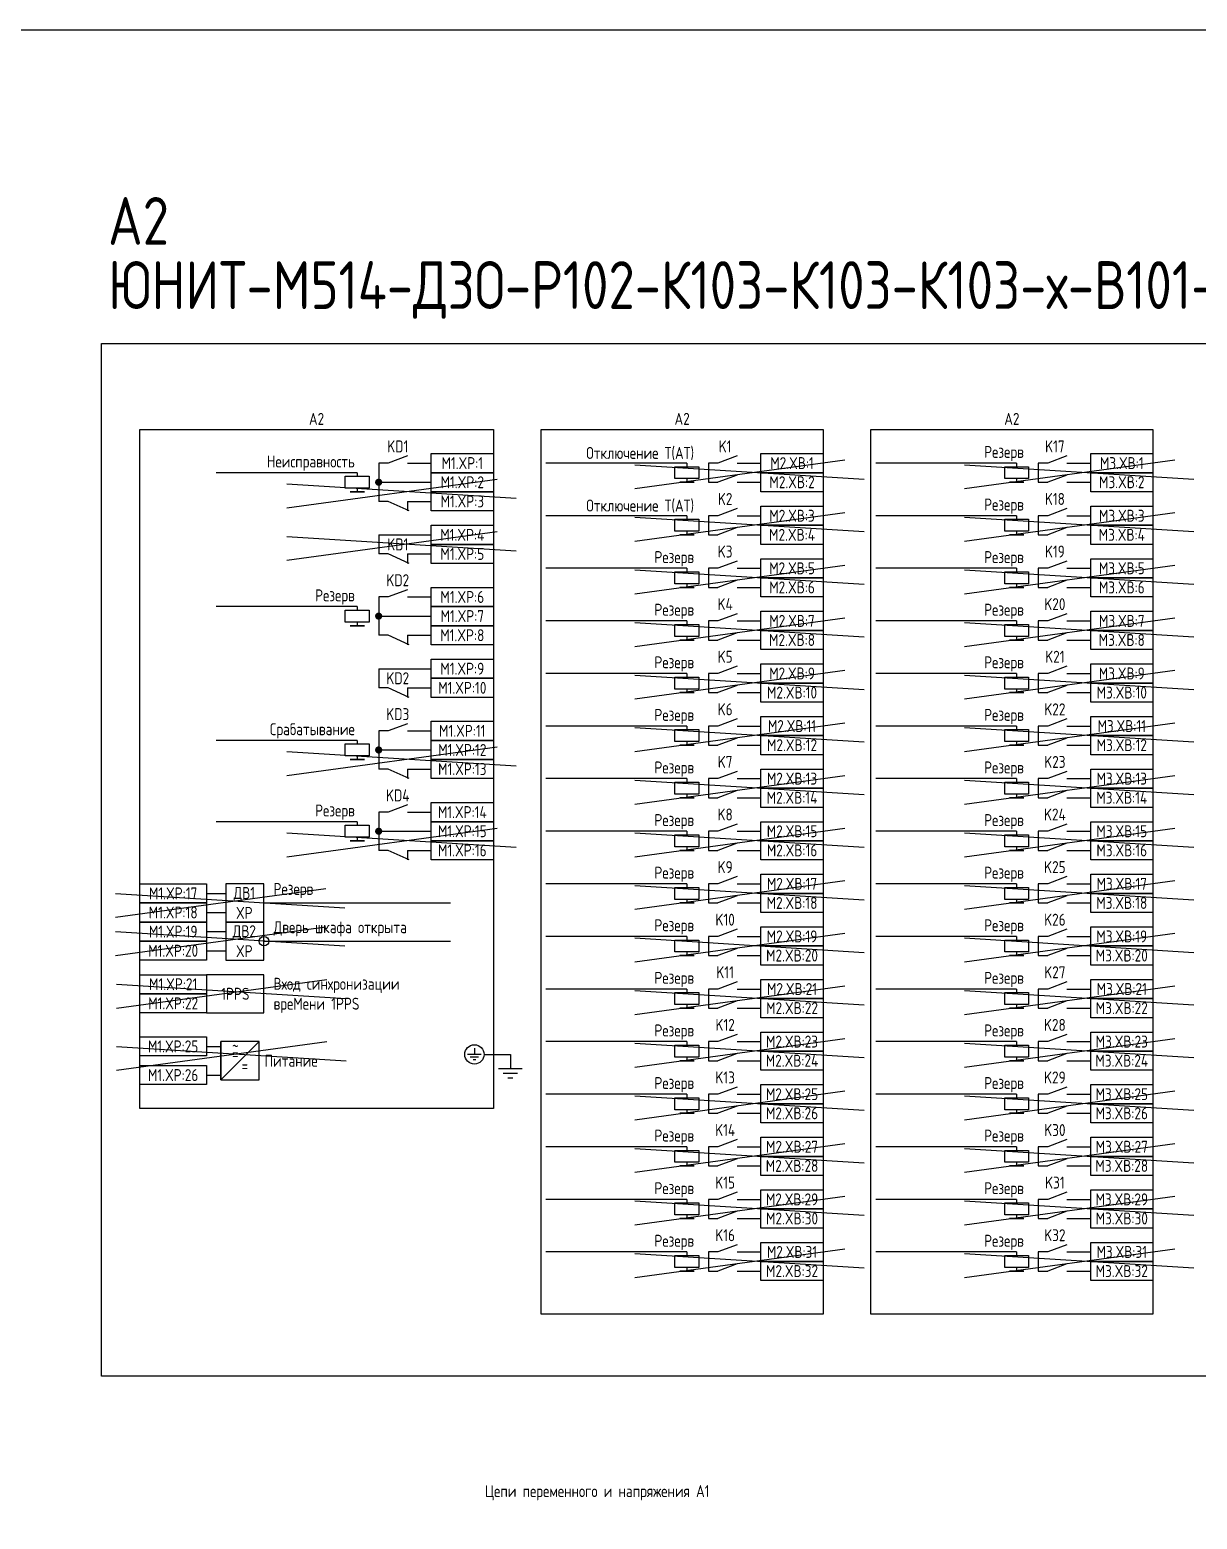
# Model space of a CAD drawing. Header units: millimetres. Extents: x -1533 to 5846, y -90 to 586.
# Drawn here: x 195 to 439.3, y 274.5 to 586 of the extents above; entities that cross this region are included whole.
import ezdxf

# ---------------------------------------------------------------- set-up
doc = ezdxf.new("R2010")
doc.units = ezdxf.units.MM
doc.styles.add('Gost_type_A', font='GOST_A.TTF')

# ---------------------------------------------------------------- blocks, each defined once
blk = doc.blocks.new('POINT')
at = {"const_width": 0.75}
blk.add_lwpolyline([(-0.375, 0, 1), (0.375, 0, 1)], format="xyb", close=True, dxfattribs=at)

msp = doc.modelspace()

# ---------------------------------------------------------------- linework, layer by layer
at = {"ltscale": 1.08}
for p, q in [((270.01, 495.36), (268.01, 495.36)), ((268.01, 495.36), (268.01, 487.36)), ((274.01, 495.36), (279.01, 495.36)), ((339.01, 495.36), (337.01, 495.36)), ((337.01, 495.36), (337.01, 491.36)), ((343.01, 495.36), (348.01, 495.36)), ((408.01, 495.36), (406.01, 495.36)), ((406.01, 495.36), (406.01, 491.36)), ((412.01, 495.36), (417.01, 495.36)), ((268.01, 491.36), (279.01, 491.36)), ((337.01, 491.36), (339.01, 491.36)), ((343.01, 491.36), (348.01, 491.36)), ((406.01, 491.36), (408.01, 491.36)), ((412.01, 491.36), (417.01, 491.36)), ((270.01, 487.36), (268.01, 487.36)), ((274.01, 487.36), (279.01, 487.36)), ((339.01, 484.36), (337.01, 484.36)), ((337.01, 484.36), (337.01, 480.36)), ((343.01, 484.36), (348.01, 484.36)), ((408.01, 484.36), (406.01, 484.36)), ((406.01, 484.36), (406.01, 480.36)), ((412.01, 484.36), (417.01, 484.36)), ((268.01, 480.36), (279.01, 480.36)), ((337.01, 480.36), (339.01, 480.36)), ((343.01, 480.36), (348.01, 480.36)), ((406.01, 480.36), (408.01, 480.36)), ((412.01, 480.36), (417.01, 480.36)), ((270.01, 476.36), (268.01, 476.36)), ((274.01, 476.36), (279.01, 476.36)), ((339.01, 473.36), (337.01, 473.36)), ((337.01, 473.36), (337.01, 469.36)), ((343.01, 473.36), (348.01, 473.36)), ((408.01, 473.36), (406.01, 473.36)), ((406.01, 473.36), (406.01, 469.36)), ((412.01, 473.36), (417.01, 473.36)), ((270.01, 467.36), (268.01, 467.36)), ((268.01, 467.36), (268.01, 459.36)), ((274.01, 467.36), (279.01, 467.36)), ((337.01, 469.36), (339.01, 469.36)), ((343.01, 469.36), (348.01, 469.36)), ((406.01, 469.36), (408.01, 469.36)), ((412.01, 469.36), (417.01, 469.36)), ((268.01, 463.36), (279.01, 463.36)), ((339.01, 462.36), (337.01, 462.36)), ((337.01, 462.36), (337.01, 458.36)), ((343.01, 462.36), (348.01, 462.36)), ((408.01, 462.36), (406.01, 462.36)), ((406.01, 462.36), (406.01, 458.36)), ((412.01, 462.36), (417.01, 462.36)), ((270.01, 459.36), (268.01, 459.36)), ((274.01, 459.36), (279.01, 459.36)), ((337.01, 458.36), (339.01, 458.36)), ((343.01, 458.36), (348.01, 458.36)), ((406.01, 458.36), (408.01, 458.36)), ((412.01, 458.36), (417.01, 458.36)), ((268.01, 452.36), (279.01, 452.36)), ((339.01, 451.36), (337.01, 451.36)), ((337.01, 451.36), (337.01, 447.36)), ((343.01, 451.36), (348.01, 451.36)), ((408.01, 451.36), (406.01, 451.36)), ((406.01, 451.36), (406.01, 447.36)), ((412.01, 451.36), (417.01, 451.36)), ((270.01, 448.36), (268.01, 448.36)), ((274.01, 448.36), (279.01, 448.36)), ((337.01, 447.36), (339.01, 447.36)), ((343.01, 447.36), (348.01, 447.36)), ((406.01, 447.36), (408.01, 447.36)), ((412.01, 447.36), (417.01, 447.36)), ((270.01, 439.36), (268.01, 439.36)), ((268.01, 439.36), (268.01, 431.36)), ((274.01, 439.36), (279.01, 439.36)), ((339.01, 440.36), (337.01, 440.36)), ((337.01, 440.36), (337.01, 436.36)), ((343.01, 440.36), (348.01, 440.36)), ((408.01, 440.36), (406.01, 440.36)), ((406.01, 440.36), (406.01, 436.36)), ((412.01, 440.36), (417.01, 440.36)), ((337.01, 436.36), (339.01, 436.36)), ((343.01, 436.36), (348.01, 436.36)), ((406.01, 436.36), (408.01, 436.36)), ((412.01, 436.36), (417.01, 436.36)), ((268.01, 435.36), (279.01, 435.36)), ((270.01, 431.36), (268.01, 431.36)), ((274.01, 431.36), (279.01, 431.36)), ((339.01, 429.36), (337.01, 429.36)), ((337.01, 429.36), (337.01, 425.36)), ((343.01, 429.36), (348.01, 429.36)), ((408.01, 429.36), (406.01, 429.36)), ((406.01, 429.36), (406.01, 425.36)), ((412.01, 429.36), (417.01, 429.36)), ((337.01, 425.36), (339.01, 425.36)), ((343.01, 425.36), (348.01, 425.36)), ((406.01, 425.36), (408.01, 425.36)), ((412.01, 425.36), (417.01, 425.36)), ((270.01, 422.36), (268.01, 422.36)), ((268.01, 422.36), (268.01, 414.36)), ((274.01, 422.36), (279.01, 422.36)), ((268.01, 418.36), (279.01, 418.36)), ((339.01, 418.36), (337.01, 418.36)), ((337.01, 418.36), (337.01, 414.36)), ((343.01, 418.36), (348.01, 418.36)), ((408.01, 418.36), (406.01, 418.36)), ((406.01, 418.36), (406.01, 414.36)), ((412.01, 418.36), (417.01, 418.36)), ((270.01, 414.36), (268.01, 414.36)), ((274.01, 414.36), (279.01, 414.36)), ((337.01, 414.36), (339.01, 414.36)), ((343.01, 414.36), (348.01, 414.36)), ((406.01, 414.36), (408.01, 414.36)), ((412.01, 414.36), (417.01, 414.36)), ((339.01, 407.36), (337.01, 407.36)), ((337.01, 407.36), (337.01, 403.36)), ((343.01, 407.36), (348.01, 407.36)), ((408.01, 407.36), (406.01, 407.36)), ((406.01, 407.36), (406.01, 403.36)), ((412.01, 407.36), (417.01, 407.36)), ((337.01, 403.36), (339.01, 403.36)), ((343.01, 403.36), (348.01, 403.36)), ((406.01, 403.36), (408.01, 403.36)), ((412.01, 403.36), (417.01, 403.36)), ((339.01, 396.36), (337.01, 396.36)), ((337.01, 396.36), (337.01, 392.36)), ((343.01, 396.36), (348.01, 396.36)), ((408.01, 396.36), (406.01, 396.36)), ((406.01, 396.36), (406.01, 392.36)), ((412.01, 396.36), (417.01, 396.36)), ((337.01, 392.36), (339.01, 392.36)), ((343.01, 392.36), (348.01, 392.36)), ((406.01, 392.36), (408.01, 392.36)), ((412.01, 392.36), (417.01, 392.36)), ((339.01, 385.36), (337.01, 385.36)), ((337.01, 385.36), (337.01, 381.36)), ((343.01, 385.36), (348.01, 385.36)), ((408.01, 385.36), (406.01, 385.36)), ((406.01, 385.36), (406.01, 381.36)), ((412.01, 385.36), (417.01, 385.36)), ((337.01, 381.36), (339.01, 381.36)), ((343.01, 381.36), (348.01, 381.36)), ((406.01, 381.36), (408.01, 381.36)), ((412.01, 381.36), (417.01, 381.36)), ((339.01, 374.36), (337.01, 374.36)), ((337.01, 374.36), (337.01, 370.36)), ((343.01, 374.36), (348.01, 374.36)), ((408.01, 374.36), (406.01, 374.36)), ((406.01, 374.36), (406.01, 370.36)), ((412.01, 374.36), (417.01, 374.36)), ((337.01, 370.36), (339.01, 370.36)), ((343.01, 370.36), (348.01, 370.36)), ((406.01, 370.36), (408.01, 370.36)), ((412.01, 370.36), (417.01, 370.36)), ((339.01, 363.36), (337.01, 363.36)), ((337.01, 363.36), (337.01, 359.36)), ((343.01, 363.36), (348.01, 363.36)), ((408.01, 363.36), (406.01, 363.36)), ((406.01, 363.36), (406.01, 359.36)), ((412.01, 363.36), (417.01, 363.36)), ((337.01, 359.36), (339.01, 359.36)), ((343.01, 359.36), (348.01, 359.36)), ((406.01, 359.36), (408.01, 359.36)), ((412.01, 359.36), (417.01, 359.36)), ((339.01, 352.36), (337.01, 352.36)), ((337.01, 352.36), (337.01, 348.36)), ((343.01, 352.36), (348.01, 352.36)), ((408.01, 352.36), (406.01, 352.36)), ((406.01, 352.36), (406.01, 348.36)), ((412.01, 352.36), (417.01, 352.36)), ((337.01, 348.36), (339.01, 348.36)), ((343.01, 348.36), (348.01, 348.36)), ((406.01, 348.36), (408.01, 348.36)), ((412.01, 348.36), (417.01, 348.36)), ((339.01, 341.36), (337.01, 341.36)), ((337.01, 341.36), (337.01, 337.36)), ((343.01, 341.36), (348.01, 341.36)), ((408.01, 341.36), (406.01, 341.36)), ((406.01, 341.36), (406.01, 337.36)), ((412.01, 341.36), (417.01, 341.36)), ((337.01, 337.36), (339.01, 337.36)), ((343.01, 337.36), (348.01, 337.36)), ((406.01, 337.36), (408.01, 337.36)), ((412.01, 337.36), (417.01, 337.36)), ((339.01, 330.36), (337.01, 330.36)), ((337.01, 330.36), (337.01, 326.36)), ((343.01, 330.36), (348.01, 330.36)), ((408.01, 330.36), (406.01, 330.36)), ((406.01, 330.36), (406.01, 326.36)), ((412.01, 330.36), (417.01, 330.36)), ((337.01, 326.36), (339.01, 326.36)), ((343.01, 326.36), (348.01, 326.36)), ((406.01, 326.36), (408.01, 326.36)), ((412.01, 326.36), (417.01, 326.36))]:
    msp.add_line(p, q, dxfattribs=at)
at = {"ltscale": 4.32}
for p, q in [((274.01, 496.86), (270.01, 495.36)), ((343.01, 496.86), (339.01, 495.36)), ((412.01, 496.86), (408.01, 495.36)), ((343.01, 492.86), (339.01, 491.36)), ((412.01, 492.86), (408.01, 491.36)), ((274.4, 485.36), (270.01, 487.36)), ((343.01, 485.86), (339.01, 484.36)), ((412.01, 485.86), (408.01, 484.36)), ((343.01, 481.86), (339.01, 480.36)), ((412.01, 481.86), (408.01, 480.36)), ((274.4, 474.36), (270.01, 476.36)), ((343.01, 474.86), (339.01, 473.36)), ((412.01, 474.86), (408.01, 473.36)), ((343.01, 470.86), (339.01, 469.36)), ((412.01, 470.86), (408.01, 469.36)), ((274.01, 468.86), (270.01, 467.36)), ((343.01, 463.86), (339.01, 462.36)), ((412.01, 463.86), (408.01, 462.36)), ((274.4, 457.36), (270.01, 459.36)), ((343.01, 459.86), (339.01, 458.36)), ((412.01, 459.86), (408.01, 458.36)), ((343.01, 452.86), (339.01, 451.36)), ((412.01, 452.86), (408.01, 451.36)), ((343.01, 448.86), (339.01, 447.36)), ((412.01, 448.86), (408.01, 447.36)), ((274.4, 446.36), (270.01, 448.36)), ((274.01, 440.86), (270.01, 439.36)), ((343.01, 441.86), (339.01, 440.36)), ((412.01, 441.86), (408.01, 440.36)), ((343.01, 437.86), (339.01, 436.36)), ((412.01, 437.86), (408.01, 436.36)), ((274.4, 429.36), (270.01, 431.36)), ((343.01, 430.86), (339.01, 429.36)), ((412.01, 430.86), (408.01, 429.36)), ((343.01, 426.86), (339.01, 425.36)), ((412.01, 426.86), (408.01, 425.36)), ((274.01, 423.86), (270.01, 422.36)), ((343.01, 419.86), (339.01, 418.36)), ((412.01, 419.86), (408.01, 418.36)), ((274.4, 412.36), (270.01, 414.36)), ((343.01, 415.86), (339.01, 414.36)), ((412.01, 415.86), (408.01, 414.36)), ((343.01, 408.86), (339.01, 407.36)), ((412.01, 408.86), (408.01, 407.36)), ((343.01, 404.86), (339.01, 403.36)), ((412.01, 404.86), (408.01, 403.36)), ((343.01, 397.86), (339.01, 396.36)), ((412.01, 397.86), (408.01, 396.36)), ((343.01, 393.86), (339.01, 392.36)), ((412.01, 393.86), (408.01, 392.36)), ((343.01, 386.86), (339.01, 385.36)), ((412.01, 386.86), (408.01, 385.36)), ((343.01, 382.86), (339.01, 381.36)), ((412.01, 382.86), (408.01, 381.36)), ((343.01, 375.86), (339.01, 374.36)), ((412.01, 375.86), (408.01, 374.36)), ((289.46, 371.68), (286.61, 371.68)), ((288.89, 371.11), (287.18, 371.11)), ((288.04, 372.96), (288.04, 371.68)), ((295.57, 371.68), (295.57, 368.68)), ((343.01, 371.86), (339.01, 370.36)), ((412.01, 371.86), (408.01, 370.36)), ((288.32, 370.54), (287.75, 370.54)), ((298.07, 368.68), (293.07, 368.68)), ((297.07, 367.68), (294.07, 367.68)), ((296.07, 366.68), (295.07, 366.68)), ((343.01, 364.86), (339.01, 363.36)), ((412.01, 364.86), (408.01, 363.36)), ((343.01, 360.86), (339.01, 359.36)), ((412.01, 360.86), (408.01, 359.36)), ((343.01, 353.86), (339.01, 352.36)), ((412.01, 353.86), (408.01, 352.36)), ((343.01, 349.86), (339.01, 348.36)), ((412.01, 349.86), (408.01, 348.36)), ((343.01, 342.86), (339.01, 341.36)), ((412.01, 342.86), (408.01, 341.36)), ((343.01, 338.86), (339.01, 337.36)), ((412.01, 338.86), (408.01, 337.36)), ((343.01, 331.86), (339.01, 330.36)), ((412.01, 331.86), (408.01, 330.36)), ((343.01, 327.86), (339.01, 326.36)), ((412.01, 327.86), (408.01, 326.36))]:
    msp.add_line(p, q, dxfattribs=at)
for p, q in [((332.51, 495.36), (303.01, 495.36)), ((332.51, 495.36), (332.51, 494.61)), ((401.51, 495.36), (372.01, 495.36)), ((401.51, 495.36), (401.51, 494.61)), ((263.51, 493.36), (234.01, 493.36)), ((263.51, 493.36), (263.51, 492.61)), ((263.51, 490.11), (263.51, 489.36)), ((332.51, 492.11), (332.51, 491.36)), ((401.51, 492.11), (401.51, 491.36)), ((274.01, 487.36), (274.01, 485.36)), ((332.51, 484.36), (303.01, 484.36)), ((332.51, 484.36), (332.51, 483.61)), ((401.51, 484.36), (372.01, 484.36)), ((401.51, 484.36), (401.51, 483.61)), ((268.01, 480.36), (268.01, 476.36)), ((332.51, 481.11), (332.51, 480.36)), ((401.51, 481.11), (401.51, 480.36)), ((274.01, 476.36), (274.01, 474.36)), ((332.51, 473.36), (303.01, 473.36)), ((332.51, 473.36), (332.51, 472.61)), ((401.51, 473.36), (372.01, 473.36)), ((401.51, 473.36), (401.51, 472.61)), ((332.51, 470.11), (332.51, 469.36)), ((401.51, 470.11), (401.51, 469.36)), ((263.51, 465.36), (234.01, 465.36)), ((263.51, 465.36), (263.51, 464.61)), ((263.51, 462.11), (263.51, 461.36)), ((332.51, 462.36), (303.01, 462.36)), ((332.51, 462.36), (332.51, 461.61)), ((401.51, 462.36), (372.01, 462.36)), ((401.51, 462.36), (401.51, 461.61)), ((274.01, 459.36), (274.01, 457.36)), ((332.51, 459.11), (332.51, 458.36)), ((401.51, 459.11), (401.51, 458.36)), ((268.01, 452.36), (268.01, 448.36)), ((332.51, 451.36), (303.01, 451.36)), ((332.51, 451.36), (332.51, 450.61)), ((401.51, 451.36), (372.01, 451.36)), ((401.51, 451.36), (401.51, 450.61)), ((274.01, 448.36), (274.01, 446.36)), ((332.51, 448.11), (332.51, 447.36)), ((401.51, 448.11), (401.51, 447.36)), ((332.51, 440.36), (303.01, 440.36)), ((332.51, 440.36), (332.51, 439.61)), ((401.51, 440.36), (372.01, 440.36)), ((401.51, 440.36), (401.51, 439.61)), ((263.51, 437.36), (234.01, 437.36)), ((263.51, 437.36), (263.51, 436.61)), ((332.51, 437.11), (332.51, 436.36)), ((401.51, 437.11), (401.51, 436.36)), ((263.51, 434.11), (263.51, 433.36)), ((274.01, 431.36), (274.01, 429.36)), ((332.51, 429.36), (303.01, 429.36)), ((332.51, 429.36), (332.51, 428.61)), ((401.51, 429.36), (372.01, 429.36)), ((401.51, 429.36), (401.51, 428.61)), ((332.51, 426.11), (332.51, 425.36)), ((401.51, 426.11), (401.51, 425.36)), ((263.51, 420.36), (234.01, 420.36)), ((263.51, 420.36), (263.51, 419.61)), ((332.51, 418.36), (303.01, 418.36)), ((332.51, 418.36), (332.51, 417.61)), ((401.51, 418.36), (372.01, 418.36)), ((401.51, 418.36), (401.51, 417.61)), ((263.51, 417.11), (263.51, 416.36)), ((274.01, 414.36), (274.01, 412.36)), ((332.51, 415.11), (332.51, 414.36)), ((401.51, 415.11), (401.51, 414.36)), ((232.01, 405.36), (236.01, 405.36)), ((332.51, 407.36), (303.01, 407.36)), ((332.51, 407.36), (332.51, 406.61)), ((401.51, 407.36), (372.01, 407.36)), ((401.51, 407.36), (401.51, 406.61)), ((244.01, 403.36), (283.01, 403.36)), ((332.51, 404.11), (332.51, 403.36)), ((401.51, 404.11), (401.51, 403.36)), ((232.01, 401.36), (236.01, 401.36)), ((232.01, 397.36), (236.01, 397.36)), ((332.51, 396.36), (303.01, 396.36)), ((332.51, 396.36), (332.51, 395.61)), ((401.51, 396.36), (372.01, 396.36)), ((401.51, 396.36), (401.51, 395.61)), ((232.01, 393.36), (236.01, 393.36)), ((244.01, 395.36), (283.01, 395.36)), ((332.51, 393.11), (332.51, 392.36)), ((401.51, 393.11), (401.51, 392.36)), ((332.51, 385.36), (303.01, 385.36)), ((332.51, 385.36), (332.51, 384.61)), ((401.51, 385.36), (372.01, 385.36)), ((401.51, 385.36), (401.51, 384.61)), ((332.51, 382.11), (332.51, 381.36)), ((401.51, 382.11), (401.51, 381.36)), ((235.01, 366.36), (235.01, 374.36)), ((235.01, 366.36), (243.01, 374.36)), ((332.51, 374.36), (303.01, 374.36)), ((332.51, 374.36), (332.51, 373.61)), ((401.51, 374.36), (372.01, 374.36)), ((401.51, 374.36), (401.51, 373.61)), ((290.06, 371.68), (295.57, 371.68)), ((332.51, 371.11), (332.51, 370.36)), ((401.51, 371.11), (401.51, 370.36)), ((332.51, 363.36), (303.01, 363.36)), ((332.51, 363.36), (332.51, 362.61)), ((401.51, 363.36), (372.01, 363.36)), ((401.51, 363.36), (401.51, 362.61)), ((332.51, 360.11), (332.51, 359.36)), ((401.51, 360.11), (401.51, 359.36)), ((332.51, 352.36), (303.01, 352.36)), ((332.51, 352.36), (332.51, 351.61)), ((401.51, 352.36), (372.01, 352.36)), ((401.51, 352.36), (401.51, 351.61)), ((332.51, 349.11), (332.51, 348.36)), ((401.51, 349.11), (401.51, 348.36)), ((332.51, 341.36), (303.01, 341.36)), ((332.51, 341.36), (332.51, 340.61)), ((401.51, 341.36), (372.01, 341.36)), ((401.51, 341.36), (401.51, 340.61)), ((332.51, 338.11), (332.51, 337.36)), ((401.51, 338.11), (401.51, 337.36)), ((332.51, 330.36), (303.01, 330.36)), ((332.51, 330.36), (332.51, 329.61)), ((401.51, 330.36), (372.01, 330.36)), ((401.51, 330.36), (401.51, 329.61)), ((332.51, 327.11), (332.51, 326.36)), ((401.51, 327.11), (401.51, 326.36))]:
    msp.add_line(p, q)
at = {"color": 6}
for p, q in [((321.58, 490.03), (365.58, 496.03)), ((321.58, 495.03), (369.58, 492.03)), ((248.81, 486.03), (292.81, 492.03)), ((248.81, 491.03), (296.81, 488.03)), ((321.58, 479.03), (365.58, 485.03)), ((321.58, 484.03), (369.58, 481.03)), ((248.81, 475.03), (292.81, 481.03)), ((248.81, 480.03), (296.81, 477.03)), ((248.81, 430.03), (292.81, 436.03)), ((248.81, 435.03), (296.81, 432.03)), ((248.81, 413.03), (292.81, 419.03)), ((248.81, 418.03), (296.81, 415.03)), ((213.18, 368.36), (257.18, 374.36)), ((213.18, 373.36), (261.18, 370.36))]:
    msp.add_line(p, q, dxfattribs=at)
at = {"color": 3}
for p, q in [((390.58, 490.03), (434.58, 496.03)), ((390.58, 495.03), (438.58, 492.03)), ((390.58, 479.03), (434.58, 485.03)), ((390.58, 484.03), (438.58, 481.03)), ((321.58, 468.03), (365.58, 474.03)), ((390.58, 468.03), (434.58, 474.03)), ((321.58, 473.03), (369.58, 470.03)), ((390.58, 473.03), (438.58, 470.03)), ((321.58, 457.03), (365.58, 463.03)), ((321.58, 462.03), (369.58, 459.03)), ((390.58, 457.03), (434.58, 463.03)), ((390.58, 462.03), (438.58, 459.03)), ((321.58, 446.03), (365.58, 452.03)), ((390.58, 446.03), (434.58, 452.03)), ((321.58, 451.03), (369.58, 448.03)), ((390.58, 451.03), (438.58, 448.03)), ((321.58, 435.03), (365.58, 441.03)), ((321.58, 440.03), (369.58, 437.03)), ((390.58, 435.03), (434.58, 441.03)), ((390.58, 440.03), (438.58, 437.03)), ((321.58, 424.03), (365.58, 430.03)), ((390.58, 424.03), (434.58, 430.03)), ((321.58, 429.03), (369.58, 426.03)), ((390.58, 429.03), (438.58, 426.03)), ((321.58, 413.03), (365.58, 419.03)), ((321.58, 418.03), (369.58, 415.03)), ((390.58, 413.03), (434.58, 419.03)), ((390.58, 418.03), (438.58, 415.03)), ((212.94, 400.36), (256.94, 406.36)), ((212.94, 405.36), (260.94, 402.36)), ((321.58, 402.03), (365.58, 408.03)), ((321.58, 407.03), (369.58, 404.03)), ((390.58, 402.03), (434.58, 408.03)), ((390.58, 407.03), (438.58, 404.03)), ((212.94, 392.36), (256.94, 398.36)), ((212.94, 397.36), (260.94, 394.36)), ((321.58, 391.03), (365.58, 397.03)), ((321.58, 396.03), (369.58, 393.03)), ((390.58, 391.03), (434.58, 397.03)), ((390.58, 396.03), (438.58, 393.03)), ((213.18, 381.36), (257.18, 387.36)), ((213.18, 386.36), (261.18, 383.36)), ((321.58, 380.03), (365.58, 386.03)), ((321.58, 385.03), (369.58, 382.03)), ((390.58, 380.03), (434.58, 386.03)), ((390.58, 385.03), (438.58, 382.03)), ((321.58, 369.03), (365.58, 375.03)), ((321.58, 374.03), (369.58, 371.03)), ((390.58, 369.03), (434.58, 375.03)), ((390.58, 374.03), (438.58, 371.03)), ((321.58, 358.03), (365.58, 364.03)), ((321.58, 363.03), (369.58, 360.03)), ((390.58, 358.03), (434.58, 364.03)), ((390.58, 363.03), (438.58, 360.03)), ((321.58, 347.03), (365.58, 353.03)), ((390.58, 347.03), (434.58, 353.03)), ((321.58, 352.03), (369.58, 349.03)), ((390.58, 352.03), (438.58, 349.03)), ((321.58, 336.03), (365.58, 342.03)), ((321.58, 341.03), (369.58, 338.03)), ((390.58, 336.03), (434.58, 342.03)), ((390.58, 341.03), (438.58, 338.03)), ((321.58, 325.03), (365.58, 331.03)), ((390.58, 325.03), (434.58, 331.03)), ((321.58, 330.03), (369.58, 327.03)), ((390.58, 330.03), (438.58, 327.03))]:
    msp.add_line(p, q, dxfattribs=at)
at = {"ltscale": 4}
for p, q in [((232.01, 373.36), (235.01, 373.36)), ((232.01, 367.36), (235.01, 367.36))]:
    msp.add_line(p, q, dxfattribs=at)
for points in [[(-1533, 586), (5845.64, 586), (5845.64, -90), (-1533, -90)], [(210, 520.36), (980.33, 520.36), (980.33, 304.36), (210, 304.36)], [(218.01, 502.36), (292.01, 502.36), (292.01, 360.36), (218.01, 360.36)], [(302.01, 502.36), (361.01, 502.36), (361.01, 317.36), (302.01, 317.36)], [(371.01, 502.36), (430.01, 502.36), (430.01, 317.36), (371.01, 317.36)], [(279.01, 497.36), (292.01, 497.36), (292.01, 493.36), (279.01, 493.36)], [(348.01, 497.36), (361.01, 497.36), (361.01, 493.36), (348.01, 493.36)], [(417.01, 497.36), (430.01, 497.36), (430.01, 493.36), (417.01, 493.36)], [(266.01, 492.61), (266.01, 490.11), (261.01, 490.11), (261.01, 492.61)], [(279.01, 493.36), (292.01, 493.36), (292.01, 489.36), (279.01, 489.36)], [(335.01, 494.61), (335.01, 492.11), (330.01, 492.11), (330.01, 494.61)], [(348.01, 493.36), (361.01, 493.36), (361.01, 489.36), (348.01, 489.36)], [(404.01, 494.61), (404.01, 492.11), (399.01, 492.11), (399.01, 494.61)], [(417.01, 493.36), (430.01, 493.36), (430.01, 489.36), (417.01, 489.36)], [(265.01, 489.36), (262.01, 489.36)], [(279.01, 489.36), (292.01, 489.36), (292.01, 485.36), (279.01, 485.36)], [(334.01, 491.36), (331.01, 491.36)], [(403.01, 491.36), (400.01, 491.36)], [(348.01, 486.36), (361.01, 486.36), (361.01, 482.36), (348.01, 482.36)], [(417.01, 486.36), (430.01, 486.36), (430.01, 482.36), (417.01, 482.36)], [(335.01, 483.61), (335.01, 481.11), (330.01, 481.11), (330.01, 483.61)], [(404.01, 483.61), (404.01, 481.11), (399.01, 481.11), (399.01, 483.61)], [(279.01, 482.36), (292.01, 482.36), (292.01, 478.36), (279.01, 478.36)], [(334.01, 480.36), (331.01, 480.36)], [(348.01, 482.36), (361.01, 482.36), (361.01, 478.36), (348.01, 478.36)], [(403.01, 480.36), (400.01, 480.36)], [(417.01, 482.36), (430.01, 482.36), (430.01, 478.36), (417.01, 478.36)], [(279.01, 478.36), (292.01, 478.36), (292.01, 474.36), (279.01, 474.36)], [(348.01, 475.36), (361.01, 475.36), (361.01, 471.36), (348.01, 471.36)], [(417.01, 475.36), (430.01, 475.36), (430.01, 471.36), (417.01, 471.36)], [(335.01, 472.61), (335.01, 470.11), (330.01, 470.11), (330.01, 472.61)], [(348.01, 471.36), (361.01, 471.36), (361.01, 467.36), (348.01, 467.36)], [(404.01, 472.61), (404.01, 470.11), (399.01, 470.11), (399.01, 472.61)], [(417.01, 471.36), (430.01, 471.36), (430.01, 467.36), (417.01, 467.36)], [(279.01, 469.36), (292.01, 469.36), (292.01, 465.36), (279.01, 465.36)], [(334.01, 469.36), (331.01, 469.36)], [(403.01, 469.36), (400.01, 469.36)], [(266.01, 464.61), (266.01, 462.11), (261.01, 462.11), (261.01, 464.61)], [(279.01, 465.36), (292.01, 465.36), (292.01, 461.36), (279.01, 461.36)], [(348.01, 464.36), (361.01, 464.36), (361.01, 460.36), (348.01, 460.36)], [(417.01, 464.36), (430.01, 464.36), (430.01, 460.36), (417.01, 460.36)], [(265.01, 461.36), (262.01, 461.36)], [(279.01, 461.36), (292.01, 461.36), (292.01, 457.36), (279.01, 457.36)], [(335.01, 461.61), (335.01, 459.11), (330.01, 459.11), (330.01, 461.61)], [(404.01, 461.61), (404.01, 459.11), (399.01, 459.11), (399.01, 461.61)], [(334.01, 458.36), (331.01, 458.36)], [(348.01, 460.36), (361.01, 460.36), (361.01, 456.36), (348.01, 456.36)], [(403.01, 458.36), (400.01, 458.36)], [(417.01, 460.36), (430.01, 460.36), (430.01, 456.36), (417.01, 456.36)], [(279.01, 454.36), (292.01, 454.36), (292.01, 450.36), (279.01, 450.36)], [(348.01, 453.36), (361.01, 453.36), (361.01, 449.36), (348.01, 449.36)], [(417.01, 453.36), (430.01, 453.36), (430.01, 449.36), (417.01, 449.36)], [(279.01, 450.36), (292.01, 450.36), (292.01, 446.36), (279.01, 446.36)], [(335.01, 450.61), (335.01, 448.11), (330.01, 448.11), (330.01, 450.61)], [(348.01, 449.36), (361.01, 449.36), (361.01, 445.36), (348.01, 445.36)], [(404.01, 450.61), (404.01, 448.11), (399.01, 448.11), (399.01, 450.61)], [(417.01, 449.36), (430.01, 449.36), (430.01, 445.36), (417.01, 445.36)], [(334.01, 447.36), (331.01, 447.36)], [(403.01, 447.36), (400.01, 447.36)], [(279.01, 441.36), (292.01, 441.36), (292.01, 437.36), (279.01, 437.36)], [(335.01, 439.61), (335.01, 437.11), (330.01, 437.11), (330.01, 439.61)], [(348.01, 442.36), (361.01, 442.36), (361.01, 438.36), (348.01, 438.36)], [(404.01, 439.61), (404.01, 437.11), (399.01, 437.11), (399.01, 439.61)], [(417.01, 442.36), (430.01, 442.36), (430.01, 438.36), (417.01, 438.36)], [(266.01, 436.61), (266.01, 434.11), (261.01, 434.11), (261.01, 436.61)], [(279.01, 437.36), (292.01, 437.36), (292.01, 433.36), (279.01, 433.36)], [(334.01, 436.36), (331.01, 436.36)], [(348.01, 438.36), (361.01, 438.36), (361.01, 434.36), (348.01, 434.36)], [(403.01, 436.36), (400.01, 436.36)], [(417.01, 438.36), (430.01, 438.36), (430.01, 434.36), (417.01, 434.36)], [(265.01, 433.36), (262.01, 433.36)], [(279.01, 433.36), (292.01, 433.36), (292.01, 429.36), (279.01, 429.36)], [(348.01, 431.36), (361.01, 431.36), (361.01, 427.36), (348.01, 427.36)], [(417.01, 431.36), (430.01, 431.36), (430.01, 427.36), (417.01, 427.36)], [(335.01, 428.61), (335.01, 426.11), (330.01, 426.11), (330.01, 428.61)], [(348.01, 427.36), (361.01, 427.36), (361.01, 423.36), (348.01, 423.36)], [(404.01, 428.61), (404.01, 426.11), (399.01, 426.11), (399.01, 428.61)], [(417.01, 427.36), (430.01, 427.36), (430.01, 423.36), (417.01, 423.36)], [(279.01, 424.36), (292.01, 424.36), (292.01, 420.36), (279.01, 420.36)], [(334.01, 425.36), (331.01, 425.36)], [(403.01, 425.36), (400.01, 425.36)], [(266.01, 419.61), (266.01, 417.11), (261.01, 417.11), (261.01, 419.61)], [(279.01, 420.36), (292.01, 420.36), (292.01, 416.36), (279.01, 416.36)], [(335.01, 417.61), (335.01, 415.11), (330.01, 415.11), (330.01, 417.61)], [(348.01, 420.36), (361.01, 420.36), (361.01, 416.36), (348.01, 416.36)], [(404.01, 417.61), (404.01, 415.11), (399.01, 415.11), (399.01, 417.61)], [(417.01, 420.36), (430.01, 420.36), (430.01, 416.36), (417.01, 416.36)], [(265.01, 416.36), (262.01, 416.36)], [(279.01, 416.36), (292.01, 416.36), (292.01, 412.36), (279.01, 412.36)], [(334.01, 414.36), (331.01, 414.36)], [(348.01, 416.36), (361.01, 416.36), (361.01, 412.36), (348.01, 412.36)], [(403.01, 414.36), (400.01, 414.36)], [(417.01, 416.36), (430.01, 416.36), (430.01, 412.36), (417.01, 412.36)], [(348.01, 409.36), (361.01, 409.36), (361.01, 405.36), (348.01, 405.36)], [(417.01, 409.36), (430.01, 409.36), (430.01, 405.36), (417.01, 405.36)], [(218.01, 407.36), (232.01, 407.36), (232.01, 403.36), (218.01, 403.36)], [(335.01, 406.61), (335.01, 404.11), (330.01, 404.11), (330.01, 406.61)], [(348.01, 405.36), (361.01, 405.36), (361.01, 401.36), (348.01, 401.36)], [(404.01, 406.61), (404.01, 404.11), (399.01, 404.11), (399.01, 406.61)], [(417.01, 405.36), (430.01, 405.36), (430.01, 401.36), (417.01, 401.36)], [(218.01, 403.36), (232.01, 403.36), (232.01, 399.36), (218.01, 399.36)], [(334.01, 403.36), (331.01, 403.36)], [(403.01, 403.36), (400.01, 403.36)], [(218.01, 399.36), (232.01, 399.36), (232.01, 395.36), (218.01, 395.36)], [(348.01, 398.36), (361.01, 398.36), (361.01, 394.36), (348.01, 394.36)], [(417.01, 398.36), (430.01, 398.36), (430.01, 394.36), (417.01, 394.36)], [(218.01, 395.36), (232.01, 395.36), (232.01, 391.36), (218.01, 391.36)], [(335.01, 395.61), (335.01, 393.11), (330.01, 393.11), (330.01, 395.61)], [(348.01, 394.36), (361.01, 394.36), (361.01, 390.36), (348.01, 390.36)], [(404.01, 395.61), (404.01, 393.11), (399.01, 393.11), (399.01, 395.61)], [(417.01, 394.36), (430.01, 394.36), (430.01, 390.36), (417.01, 390.36)], [(334.01, 392.36), (331.01, 392.36)], [(403.01, 392.36), (400.01, 392.36)], [(218.01, 388.36), (232.01, 388.36), (232.01, 384.36), (218.01, 384.36)], [(348.01, 387.36), (361.01, 387.36), (361.01, 383.36), (348.01, 383.36)], [(417.01, 387.36), (430.01, 387.36), (430.01, 383.36), (417.01, 383.36)], [(218.01, 384.36), (232.01, 384.36), (232.01, 380.36), (218.01, 380.36)], [(335.01, 384.61), (335.01, 382.11), (330.01, 382.11), (330.01, 384.61)], [(348.01, 383.36), (361.01, 383.36), (361.01, 379.36), (348.01, 379.36)], [(404.01, 384.61), (404.01, 382.11), (399.01, 382.11), (399.01, 384.61)], [(417.01, 383.36), (430.01, 383.36), (430.01, 379.36), (417.01, 379.36)], [(334.01, 381.36), (331.01, 381.36)], [(403.01, 381.36), (400.01, 381.36)], [(218.01, 375.36), (232.01, 375.36), (232.01, 371.36), (218.01, 371.36)], [(348.01, 376.36), (361.01, 376.36), (361.01, 372.36), (348.01, 372.36)], [(417.01, 376.36), (430.01, 376.36), (430.01, 372.36), (417.01, 372.36)], [(335.01, 373.61), (335.01, 371.11), (330.01, 371.11), (330.01, 373.61)], [(348.01, 372.36), (361.01, 372.36), (361.01, 368.36), (348.01, 368.36)], [(404.01, 373.61), (404.01, 371.11), (399.01, 371.11), (399.01, 373.61)], [(417.01, 372.36), (430.01, 372.36), (430.01, 368.36), (417.01, 368.36)], [(218.01, 369.36), (232.01, 369.36), (232.01, 365.36), (218.01, 365.36)], [(334.01, 370.36), (331.01, 370.36)], [(403.01, 370.36), (400.01, 370.36)], [(348.01, 365.36), (361.01, 365.36), (361.01, 361.36), (348.01, 361.36)], [(417.01, 365.36), (430.01, 365.36), (430.01, 361.36), (417.01, 361.36)], [(335.01, 362.61), (335.01, 360.11), (330.01, 360.11), (330.01, 362.61)], [(404.01, 362.61), (404.01, 360.11), (399.01, 360.11), (399.01, 362.61)], [(334.01, 359.36), (331.01, 359.36)], [(348.01, 361.36), (361.01, 361.36), (361.01, 357.36), (348.01, 357.36)], [(403.01, 359.36), (400.01, 359.36)], [(417.01, 361.36), (430.01, 361.36), (430.01, 357.36), (417.01, 357.36)], [(348.01, 354.36), (361.01, 354.36), (361.01, 350.36), (348.01, 350.36)], [(417.01, 354.36), (430.01, 354.36), (430.01, 350.36), (417.01, 350.36)], [(335.01, 351.61), (335.01, 349.11), (330.01, 349.11), (330.01, 351.61)], [(348.01, 350.36), (361.01, 350.36), (361.01, 346.36), (348.01, 346.36)], [(404.01, 351.61), (404.01, 349.11), (399.01, 349.11), (399.01, 351.61)], [(417.01, 350.36), (430.01, 350.36), (430.01, 346.36), (417.01, 346.36)], [(334.01, 348.36), (331.01, 348.36)], [(403.01, 348.36), (400.01, 348.36)], [(348.01, 343.36), (361.01, 343.36), (361.01, 339.36), (348.01, 339.36)], [(417.01, 343.36), (430.01, 343.36), (430.01, 339.36), (417.01, 339.36)], [(335.01, 340.61), (335.01, 338.11), (330.01, 338.11), (330.01, 340.61)], [(404.01, 340.61), (404.01, 338.11), (399.01, 338.11), (399.01, 340.61)], [(334.01, 337.36), (331.01, 337.36)], [(348.01, 339.36), (361.01, 339.36), (361.01, 335.36), (348.01, 335.36)], [(403.01, 337.36), (400.01, 337.36)], [(417.01, 339.36), (430.01, 339.36), (430.01, 335.36), (417.01, 335.36)], [(348.01, 332.36), (361.01, 332.36), (361.01, 328.36), (348.01, 328.36)], [(417.01, 332.36), (430.01, 332.36), (430.01, 328.36), (417.01, 328.36)], [(335.01, 329.61), (335.01, 327.11), (330.01, 327.11), (330.01, 329.61)], [(348.01, 328.36), (361.01, 328.36), (361.01, 324.36), (348.01, 324.36)], [(404.01, 329.61), (404.01, 327.11), (399.01, 327.11), (399.01, 329.61)], [(417.01, 328.36), (430.01, 328.36), (430.01, 324.36), (417.01, 324.36)], [(334.01, 326.36), (331.01, 326.36)], [(403.01, 326.36), (400.01, 326.36)]]:
    msp.add_lwpolyline(points, close=True)
for points in [[(236.01, 399.36), (244.01, 399.36), (244.01, 407.36), (236.01, 407.36)], [(236.01, 391.36), (244.01, 391.36), (244.01, 399.36), (236.01, 399.36)], [(232.01, 380.36), (244.01, 380.36), (244.01, 388.36), (232.01, 388.36)], [(235.01, 366.36), (243.01, 366.36), (243.01, 374.36), (235.01, 374.36)]]:
    msp.add_lwpolyline(points, close=True, dxfattribs=at)
for centre, radius in [((244.01, 395.36), 1), ((288.04, 371.68), 2.02)]:
    msp.add_circle(centre, radius)

# ---------------------------------------------------------------- block references
for p in [(268.01, 491.36), (268.01, 463.36), (268.01, 435.36), (268.01, 418.36)]:
    msp.add_blockref('POINT', p)

# ---------------------------------------------------------------- texts
at = {"style": 'Gost_type_A'}
for s, insert, char_height, width, attachment_point, line_spacing_factor in [('\\pxql;A2', (411.88, 541), 10, 401, 8, 0.9), ('\\pxql;ЮНИТ-М514-ДЗО-Р102-К103-К103-К103-х-В101-В101-М1С4.0С00-С01.03', (411.88, 525.54), 10, 401, 8, 0.9), ('A2', (255.01, 503.36), 2.5, 74.0002, 8, 0.9), ('A2', (331.51, 503.36), 2.5, 59, 8, 0.9), ('A2', (400.51, 503.36), 2.5, 59, 8, 0.9), ('Неисправность', (263.01, 495.36), 2.5, 37, 6, 0.8), ('Резерв', (263.01, 467.36), 2.5, 37, 6, 0.8), ('Срабатывание', (263.01, 439.36), 2.5, 37, 6, 0.8), ('Резерв', (263.01, 422.36), 2.5, 37, 6, 0.8), ('Цепи переменного и напряжения А1', (313.75, 280), 2.5, 197.5, 5, 0.9)]:
    msp.add_mtext(s, dxfattribs=dict(at, insert=insert, char_height=char_height, width=width, attachment_point=attachment_point, line_spacing_factor=line_spacing_factor))
at = {"char_height": 2.5, "style": 'Gost_type_A'}
for s, insert, width, attachment_point in [('KD1', (272.01, 498.86), 8, 5), ('Отключение Т(АТ)', (334.01, 497.36), 31.0015, 6), ('K1', (340.51, 498.86), 5, 5), ('Резерв', (403.01, 497.36), 31.0015, 6), ('K17', (409.51, 498.86), 5, 5), ('M1.XP:1', (285.51, 495.36), 13, 5), ('M2.XВ:1', (354.51, 495.36), 13, 5), ('M3.XВ:1', (423.51, 495.36), 13, 5), ('M1.XP:2', (285.51, 491.36), 13, 5), ('M2.XВ:2', (354.51, 491.36), 13, 5), ('M3.XВ:2', (423.51, 491.36), 13, 5), ('M1.XP:3', (285.51, 487.36), 13, 5), ('Отключение Т(АТ)', (334.01, 486.36), 31.0015, 6), ('K2', (340.51, 487.86), 5, 5), ('Резерв', (403.01, 486.36), 31.0015, 6), ('K18', (409.51, 487.86), 5, 5), ('M2.XВ:3', (354.51, 484.36), 13, 5), ('M3.XВ:3', (423.51, 484.36), 13, 5), ('M1.XP:4', (285.51, 480.36), 13, 5), ('M2.XВ:4', (354.51, 480.36), 13, 5), ('M3.XВ:4', (423.51, 480.36), 13, 5), ('KD1', (272.01, 478.36), 8, 5), ('M1.XP:5', (285.51, 476.36), 13, 5), ('Резерв', (334.01, 475.36), 31.0015, 6), ('K3', (340.51, 476.86), 5, 5), ('Резерв', (403.01, 475.36), 31.0015, 6), ('K19', (409.51, 476.86), 5, 5), ('M2.XВ:5', (354.51, 473.36), 13, 5), ('M3.XВ:5', (423.51, 473.36), 13, 5), ('KD2', (272.01, 470.86), 8, 5), ('M2.XВ:6', (354.51, 469.36), 13, 5), ('M3.XВ:6', (423.51, 469.36), 13, 5), ('M1.XP:6', (285.51, 467.36), 13, 5), ('M1.XP:7', (285.51, 463.36), 13, 5), ('Резерв', (334.01, 464.36), 31.0015, 6), ('K4', (340.51, 465.86), 5, 5), ('Резерв', (403.01, 464.36), 31.0015, 6), ('K20', (409.51, 465.86), 5, 5), ('M2.XВ:7', (354.51, 462.36), 13, 5), ('M3.XВ:7', (423.51, 462.36), 13, 5), ('M1.XP:8', (285.51, 459.36), 13, 5), ('M2.XВ:8', (354.51, 458.36), 13, 5), ('M3.XВ:8', (423.51, 458.36), 13, 5), ('Резерв', (334.01, 453.36), 31.0015, 6), ('K5', (340.51, 454.86), 5, 5), ('Резерв', (403.01, 453.36), 31.0015, 6), ('K21', (409.51, 454.86), 5, 5), ('M1.XP:9', (285.51, 452.36), 13, 5), ('M2.XВ:9', (354.51, 451.36), 13, 5), ('M3.XВ:9', (423.51, 451.36), 13, 5), ('KD2', (272.01, 450.36), 8, 5), ('M1.XP:10', (285.51, 448.36), 13, 5), ('M2.XВ:10', (354.51, 447.36), 13, 5), ('M3.XВ:10', (423.51, 447.36), 13, 5), ('KD3', (272.01, 442.86), 8, 5), ('Резерв', (334.01, 442.36), 31.0015, 6), ('K6', (340.51, 443.86), 5, 5), ('Резерв', (403.01, 442.36), 31.0015, 6), ('K22', (409.51, 443.86), 5, 5), ('M1.XP:11', (285.51, 439.36), 13, 5), ('M2.XВ:11', (354.51, 440.36), 13, 5), ('M3.XВ:11', (423.51, 440.36), 13, 5), ('M1.XP:12', (285.51, 435.36), 13, 5), ('M2.XВ:12', (354.51, 436.36), 13, 5), ('M3.XВ:12', (423.51, 436.36), 13, 5), ('K7', (340.51, 432.86), 5, 5), ('K23', (409.51, 432.86), 5, 5), ('M1.XP:13', (285.51, 431.36), 13, 5), ('Резерв', (334.01, 431.36), 31.0015, 6), ('M2.XВ:13', (354.51, 429.36), 13, 5), ('Резерв', (403.01, 431.36), 31.0015, 6), ('M3.XВ:13', (423.51, 429.36), 13, 5), ('KD4', (272.01, 425.86), 8, 5), ('M2.XВ:14', (354.51, 425.36), 13, 5), ('M3.XВ:14', (423.51, 425.36), 13, 5), ('M1.XP:14', (285.51, 422.36), 13, 5), ('Резерв', (334.01, 420.36), 31.0015, 6), ('K8', (340.51, 421.86), 5, 5), ('Резерв', (403.01, 420.36), 31.0015, 6), ('K24', (409.51, 421.86), 5, 5), ('M1.XP:15', (285.51, 418.36), 13, 5), ('M2.XВ:15', (354.51, 418.36), 13, 5), ('M3.XВ:15', (423.51, 418.36), 13, 5), ('M1.XP:16', (285.51, 414.36), 13, 5), ('M2.XВ:16', (354.51, 414.36), 13, 5), ('M3.XВ:16', (423.51, 414.36), 13, 5), ('K9', (340.51, 410.86), 5, 5), ('K25', (409.51, 410.86), 5, 5), ('Резерв', (334.01, 409.36), 31.0015, 6), ('M2.XВ:17', (354.51, 407.36), 13, 5), ('Резерв', (403.01, 409.36), 31.0015, 6), ('M3.XВ:17', (423.51, 407.36), 13, 5), ('M1.XP:17', (225.01, 405.36), 14, 5), ('ДВ1 XP', (239.89, 403.36), 7.7588, 5), ('Резерв', (246.01, 404.36), 27.8465, 7), ('M1.XP:18', (225.01, 401.36), 14, 5), ('M2.XВ:18', (354.51, 403.36), 13, 5), ('M3.XВ:18', (423.51, 403.36), 13, 5), ('Дверь шкафа открыта', (246.01, 396.36), 35.9749, 7), ('Резерв', (334.01, 398.36), 31.0015, 6), ('K10', (340.51, 399.86), 5, 5), ('Резерв', (403.01, 398.36), 31.0015, 6), ('K26', (409.51, 399.86), 5, 5), ('M1.XP:19', (225.01, 397.36), 14, 5), ('ДВ2 XP', (239.89, 395.36), 7.7588, 5), ('M2.XВ:19', (354.51, 396.36), 13, 5), ('M3.XВ:19', (423.51, 396.36), 13, 5), ('M1.XP:20', (225.01, 393.36), 14, 5), ('M2.XВ:20', (354.51, 392.36), 13, 5), ('M3.XВ:20', (423.51, 392.36), 13, 5), ('K11', (340.51, 388.86), 5, 5), ('K27', (409.51, 388.86), 5, 5), ('M1.XP:21', (225.01, 386.36), 14, 5), ('Вход синхронизации\\PвреMени 1PPS', (246.01, 380.36), 35.9749, 7), ('Резерв', (334.01, 387.36), 31.0015, 6), ('M2.XВ:21', (354.51, 385.36), 13, 5), ('Резерв', (403.01, 387.36), 31.0015, 6), ('M3.XВ:21', (423.51, 385.36), 13, 5), ('M1.XP:22', (225.01, 382.36), 14, 5), ('1PPS', (238.01, 384.36), 12, 5), ('M2.XВ:22', (354.51, 381.36), 13, 5), ('M3.XВ:22', (423.51, 381.36), 13, 5), ('Резерв', (334.01, 376.36), 31.0015, 6), ('K12', (340.51, 377.86), 5, 5), ('Резерв', (403.01, 376.36), 31.0015, 6), ('K28', (409.51, 377.86), 5, 5), ('M1.XP:25', (225, 373.36), 13.9956, 5), ('M2.XВ:23', (354.51, 374.36), 13, 5), ('M3.XВ:23', (423.51, 374.36), 13, 5), ('~', (238.01, 373.39), 2.7, 5), ('=', (238.01, 371.89), 6, 5), ('Питание', (249.68, 370.35), 11.3452, 5), ('M2.XВ:24', (354.51, 370.36), 13, 5), ('M3.XВ:24', (423.51, 370.36), 13, 5), ('M1.XP:26', (225, 367.36), 13.9956, 5), ('=', (240.01, 369.36), 6, 5), ('K13', (340.51, 366.86), 5, 5), ('K29', (409.51, 366.86), 5, 5), ('Резерв', (334.01, 365.36), 31.0015, 6), ('M2.XВ:25', (354.51, 363.36), 13, 5), ('Резерв', (403.01, 365.36), 31.0015, 6), ('M3.XВ:25', (423.51, 363.36), 13, 5), ('M2.XВ:26', (354.51, 359.36), 13, 5), ('M3.XВ:26', (423.51, 359.36), 13, 5), ('Резерв', (334.01, 354.36), 31.0015, 6), ('K14', (340.51, 355.86), 5, 5), ('Резерв', (403.01, 354.36), 31.0015, 6), ('K30', (409.51, 355.86), 5, 5), ('M2.XВ:27', (354.51, 352.36), 13, 5), ('M3.XВ:27', (423.51, 352.36), 13, 5), ('M2.XВ:28', (354.51, 348.36), 13, 5), ('M3.XВ:28', (423.51, 348.36), 13, 5), ('K15', (340.51, 344.86), 5, 5), ('K31', (409.51, 344.86), 5, 5), ('Резерв', (334.01, 343.36), 31.0015, 6), ('Резерв', (403.01, 343.36), 31.0015, 6), ('M2.XВ:29', (354.51, 341.36), 13, 5), ('M3.XВ:29', (423.51, 341.36), 13, 5), ('M2.XВ:30', (354.51, 337.36), 13, 5), ('M3.XВ:30', (423.51, 337.36), 13, 5), ('Резерв', (334.01, 332.36), 31.0015, 6), ('K16', (340.51, 333.86), 5, 5), ('Резерв', (403.01, 332.36), 31.0015, 6), ('K32', (409.51, 333.86), 5, 5), ('M2.XВ:31', (354.51, 330.36), 13, 5), ('M3.XВ:31', (423.51, 330.36), 13, 5), ('M2.XВ:32', (354.51, 326.36), 13, 5), ('M3.XВ:32', (423.51, 326.36), 13, 5)]:
    msp.add_mtext(s, dxfattribs=dict(at, insert=insert, width=width, attachment_point=attachment_point))

doc.saveas('drawing.dxf')
